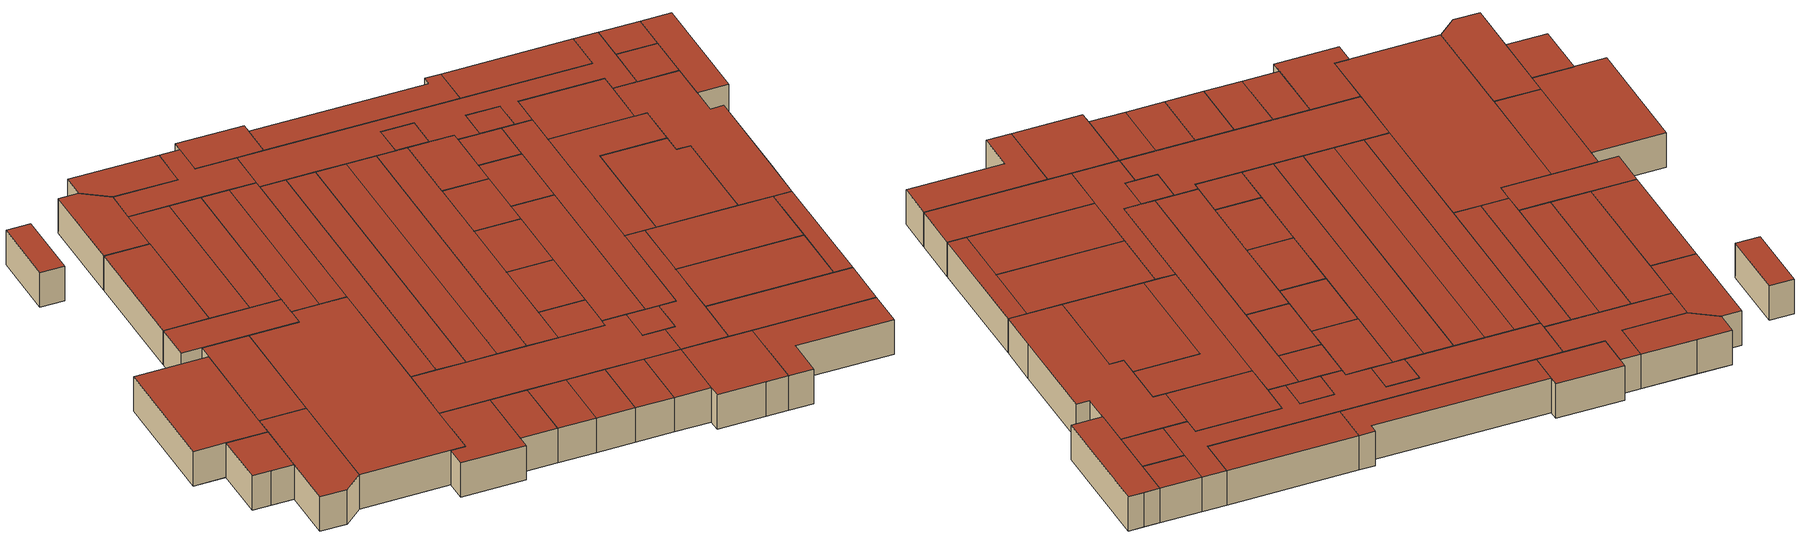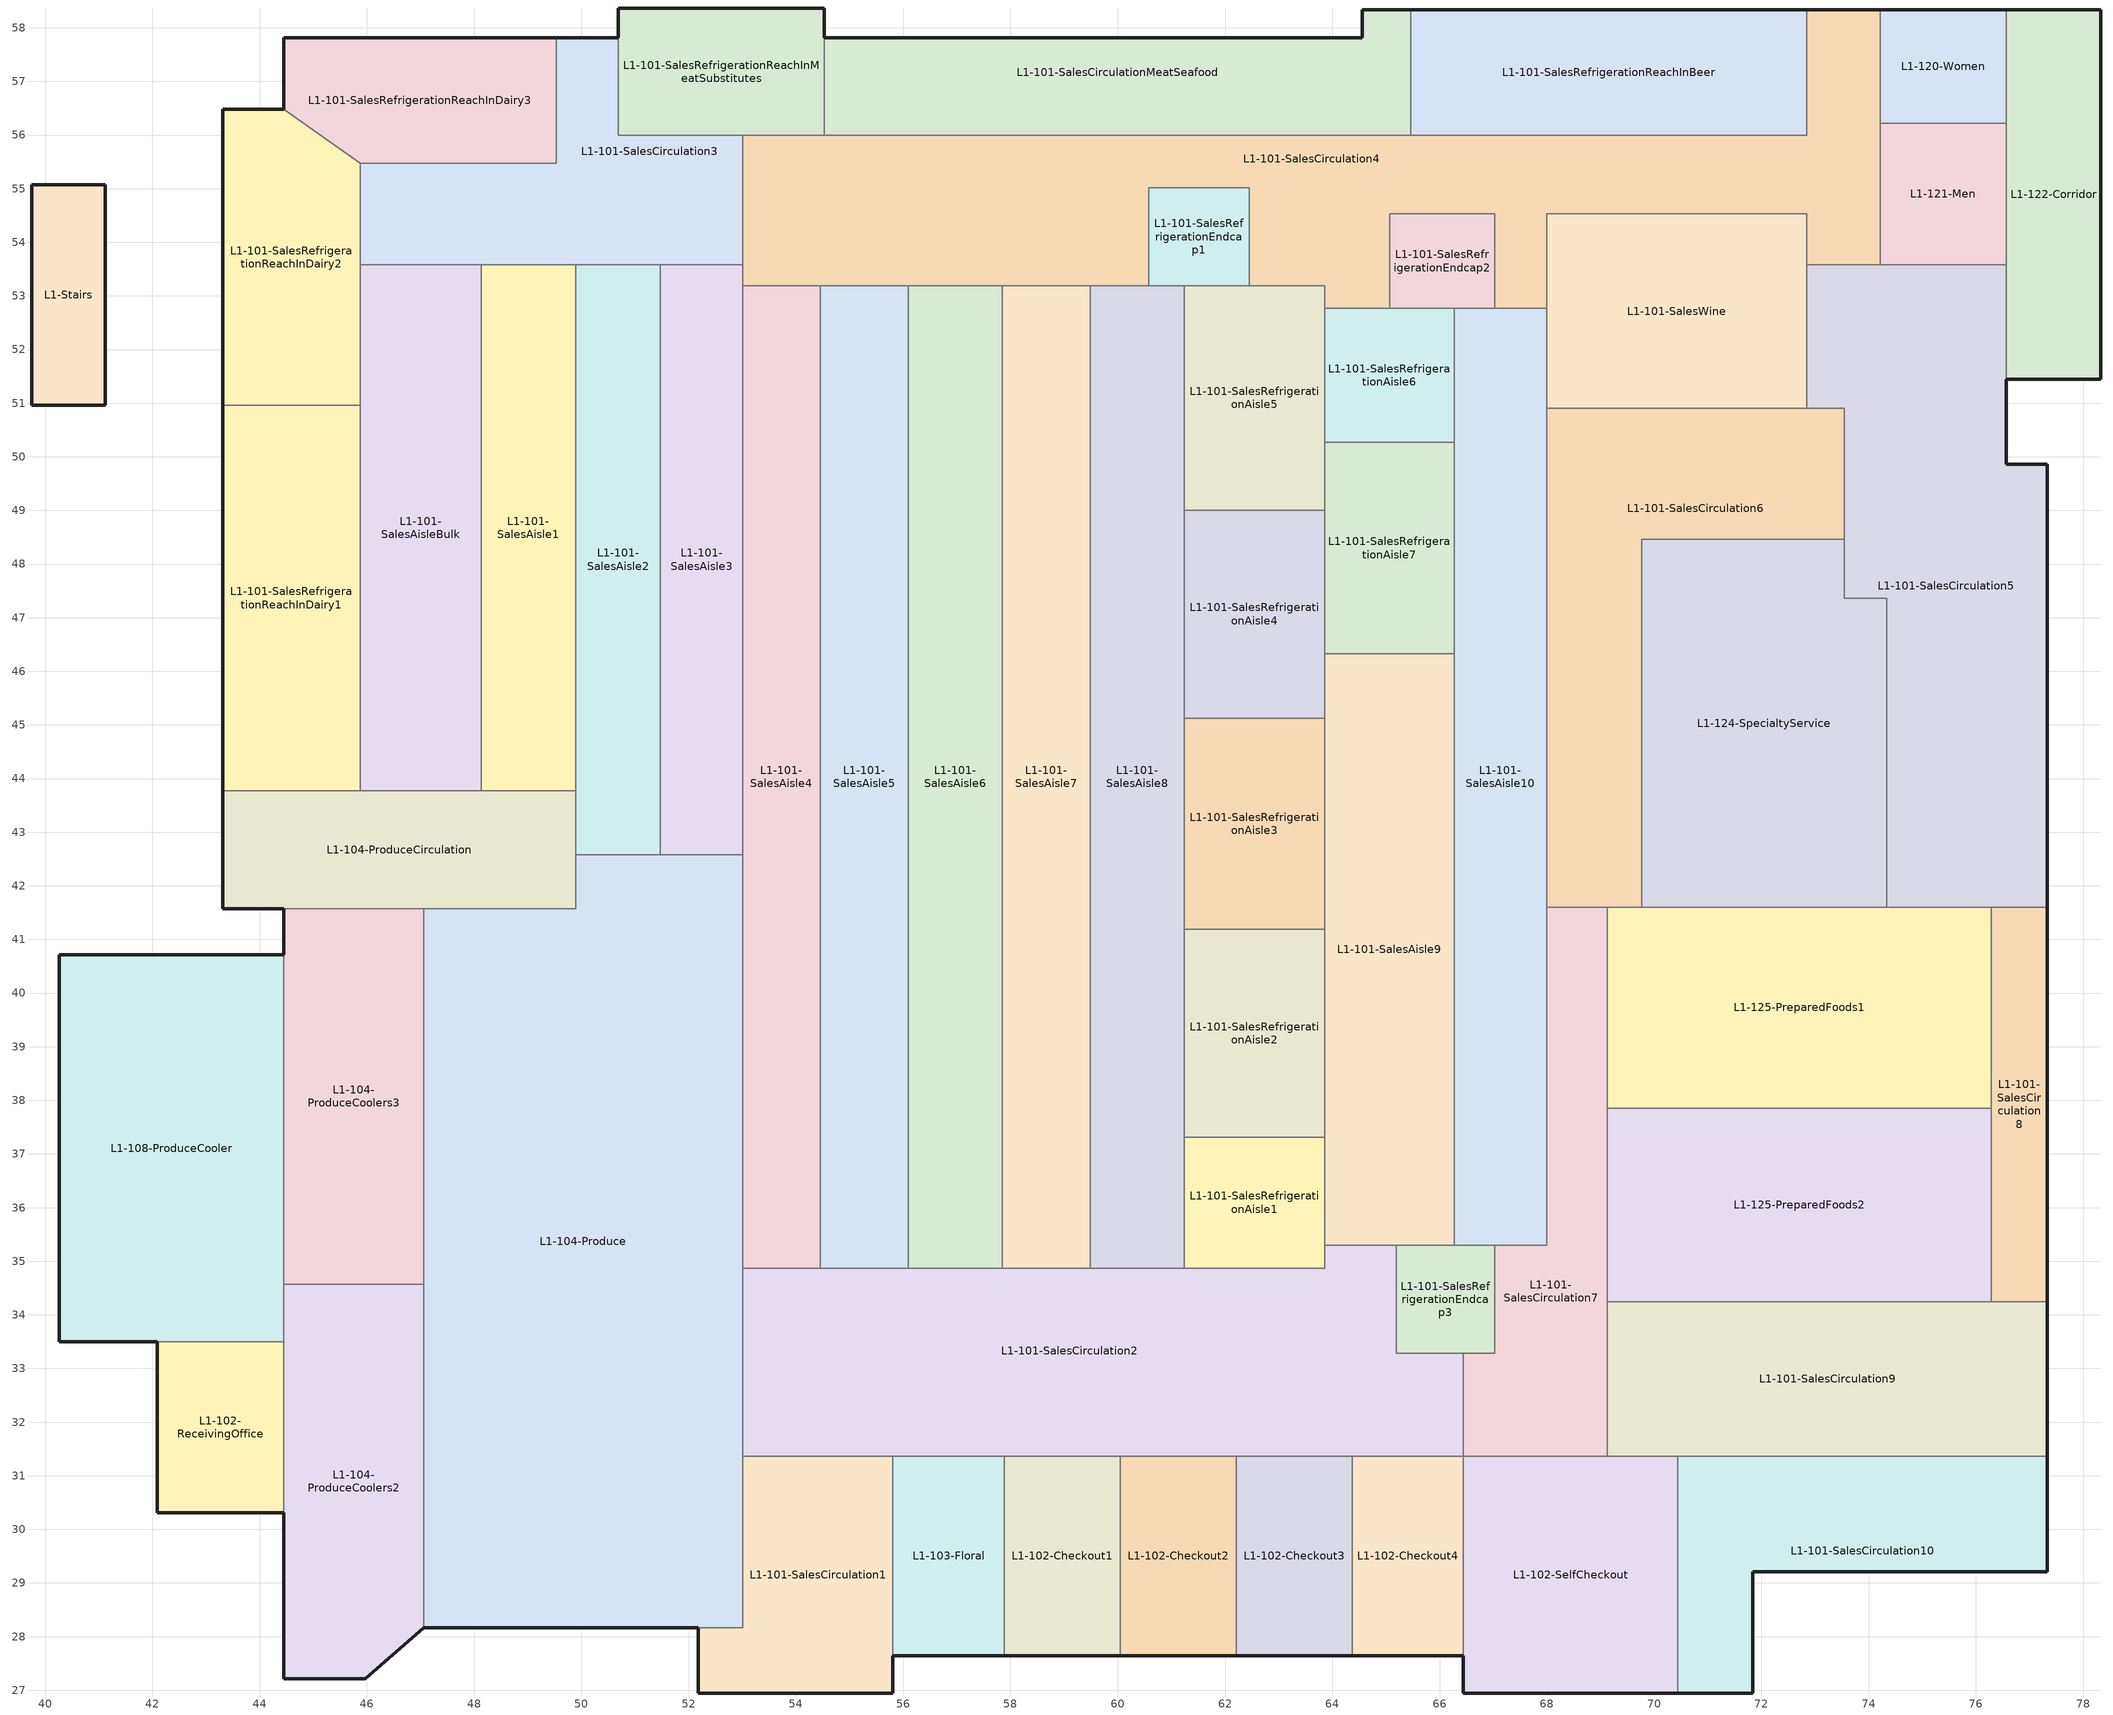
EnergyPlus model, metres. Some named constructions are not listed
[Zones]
L1-Stairs
 floor ground (Interior Floor): 39.75,50.96 39.75,55.08 41.12,55.08 41.12,50.96 z0
 wall outside (Exterior Wall): 41.12,55.08 39.75,55.08 39.75,50.96 41.12,50.96 41.12,55.08 z0:2.13
 roof outside (Exterior Roof): 39.75,50.96 41.12,50.96 41.12,55.08 39.75,55.08 z2.13
L1-122-Corridor
 floor ground (Interior Floor): 76.57,51.44 76.57,58.34 78.33,58.34 78.33,51.44 z0
 wall outside (Exterior Wall): 76.57,51.44 78.33,51.44 78.33,58.34 77.42,58.34 76.57,58.34 z0:2.13
 wall to L1-120-Women (Interior Wall): 76.57,58.34 76.57,56.22 z0:2.13
 wall to L1-121-Men (Interior Wall): 76.57,56.22 76.57,53.58 z0:2.13
 wall to L1-101-SalesCirculation5 (Interior Wall): 76.57,53.58 76.57,51.44 z0:2.13
 roof outside (Exterior Roof): 76.57,51.44 78.33,51.44 78.33,58.34 76.57,58.34 z2.13
L1-120-Women
 floor ground (Interior Floor): 74.22,56.22 74.22,58.34 76.57,58.34 76.57,56.22 z0
 wall outside (Exterior Wall): 76.57,58.34 74.22,58.34 z0:2.13
 wall to L1-101-SalesCirculation4 (Interior Wall): 74.22,58.34 74.22,56.22 z0:2.13
 wall to L1-121-Men (Interior Wall): 74.22,56.22 76.57,56.22 z0:2.13
 roof outside (Exterior Roof): 74.22,56.22 76.57,56.22 76.57,58.34 74.22,58.34 z2.13
L1-121-Men
 floor ground (Interior Floor): 74.22,53.58 74.22,56.22 76.57,56.22 76.57,53.58 z0
 wall to L1-101-SalesCirculation4 (Interior Wall): 74.22,56.22 74.22,53.58 z0:2.13
 wall to L1-101-SalesCirculation5 (Interior Wall): 74.22,53.58 76.57,53.58 z0:2.13
 roof outside (Exterior Roof): 74.22,53.58 76.57,53.58 76.57,56.22 74.22,56.22 z2.13
L1-104-ProduceCoolers2
 floor ground (Interior Floor): 44.44,27.22 44.44,34.57 47.06,34.57 47.06,28.16 45.97,27.22 z0
 wall outside (Exterior Wall): 44.44,30.31 44.44,27.22 45.97,27.22 47.06,28.16 z0:2.13
 wall to L1-108-ProduceCooler (Interior Wall): 44.44,34.57 44.44,33.5 z0:2.13
 wall to L1-102-ReceivingOffice (Interior Wall): 44.44,33.5 44.44,30.31 z0:2.13
 wall to L1-104-Produce (Interior Wall): 47.06,28.16 47.06,34.57 z0:2.13
 wall to L1-104-ProduceCoolers3 (Interior Wall): 47.06,34.57 44.44,34.57 z0:2.13
 roof outside (Exterior Roof): 44.44,27.22 45.97,27.22 47.06,28.16 47.06,34.57 44.44,34.57 z2.13
L1-101-SalesRefrigerationReachInDairy1
 floor ground (Interior Floor): 43.31,43.77 43.31,50.96 45.87,50.96 45.87,43.77 z0
 wall outside (Exterior Wall): 43.31,50.96 43.31,43.77 z0:2.13
 wall to L1-104-ProduceCirculation (Interior Wall): 43.31,43.77 45.87,43.77 z0:2.13
 wall to L1-101-SalesAisleBulk (Interior Wall): 45.87,43.77 45.87,50.96 z0:2.13
 wall to L1-101-SalesRefrigerationReachInDairy2 (Interior Wall): 45.87,50.96 43.31,50.96 z0:2.13
 roof outside (Exterior Roof): 43.31,43.77 45.87,43.77 45.87,50.96 43.31,50.96 z2.13
L1-101-SalesCirculation10
 floor ground (Interior Floor): 70.44,26.95 70.44,31.36 77.34,31.36 77.34,29.21 71.84,29.21 71.84,26.95 z0
 wall outside (Exterior Wall): 70.44,26.95 71.84,26.95 71.84,29.21 77.34,29.21 77.34,31.36 z0:2.13
 wall to L1-101-SalesCirculation9 (Interior Wall): 77.34,31.36 70.44,31.36 z0:2.13
 wall to L1-102-SelfCheckout (Interior Wall): 70.44,31.36 70.44,26.95 z0:2.13
 roof outside (Exterior Roof): 70.44,26.95 71.84,26.95 71.84,29.21 77.34,29.21 77.34,31.36 70.44,31.36 z2.13
L1-101-SalesCirculation9
 floor ground (Interior Floor): 69.13,31.36 69.13,34.25 77.34,34.25 77.34,31.36 z0
 wall outside (Exterior Wall): 77.34,31.36 77.34,34.25 z0:2.13
 wall to L1-101-SalesCirculation8 (Interior Wall): 77.34,34.25 76.29,34.25 z0:2.13
 wall to L1-125-PreparedFoods2 (Interior Wall): 76.29,34.25 69.13,34.25 z0:2.13
 wall to L1-101-SalesCirculation7 (Interior Wall): 69.13,34.25 69.13,31.36 z0:2.13
 wall to L1-102-SelfCheckout (Interior Wall): 69.13,31.36 70.44,31.36 z0:2.13
 roof outside (Exterior Roof): 69.13,31.36 77.34,31.36 77.34,34.25 69.13,34.25 z2.13
L1-101-SalesCirculation8
 floor ground (Interior Floor): 76.29,34.25 76.29,41.61 77.34,41.61 77.34,34.25 z0
 wall outside (Exterior Wall): 77.34,34.25 77.34,41.61 z0:2.13
 wall to L1-101-SalesCirculation5 (Interior Wall): 77.34,41.61 76.29,41.61 z0:2.13
 wall to L1-125-PreparedFoods1 (Interior Wall): 76.29,41.61 76.29,37.86 z0:2.13
 wall to L1-125-PreparedFoods2 (Interior Wall): 76.29,37.86 76.29,34.25 z0:2.13
 roof outside (Exterior Roof): 76.29,34.25 77.34,34.25 77.34,41.61 76.29,41.61 z2.13
L1-101-SalesCirculation5
 floor ground (Interior Floor): 73.55,47.37 73.55,50.9 72.85,50.9 72.85,53.58 76.57,53.58 76.57,49.87 77.34,49.87 77.34,41.61 74.34,41.61 74.34,47.37 z0
 wall outside (Exterior Wall): 77.34,41.61 77.34,44.08 77.34,49.87 76.57,49.87 76.57,51.44 z0:2.13
 wall to L1-101-SalesCirculation4 (Interior Wall): 74.22,53.58 72.85,53.58 z0:2.13
 wall to L1-101-SalesWine (Interior Wall): 72.85,53.58 72.85,50.9 z0:2.13
 wall to L1-101-SalesCirculation6 (Interior Wall): 72.85,50.9 73.55,50.9 73.55,48.46 z0:2.13
 wall to L1-124-SpecialtyService (Interior Wall): 73.55,48.46 73.55,47.37 74.34,47.37 74.34,42.37 74.34,41.61 z0:2.13
 wall to L1-125-PreparedFoods1 (Interior Wall): 74.34,41.61 76.29,41.61 z0:2.13
 roof outside (Exterior Roof): 74.34,41.61 77.34,41.61 77.34,49.87 76.57,49.87 76.57,53.58 72.85,53.58 72.85,50.9 73.55,50.9 73.55,47.37 74.34,47.37 z2.13
L1-101-SalesCirculation1
 floor ground (Interior Floor): 52.18,26.95 52.18,28.16 53,28.16 53,31.36 55.81,31.36 55.81,26.95 z0
 wall outside (Exterior Wall): 52.18,28.16 52.18,26.95 55.81,26.95 55.81,27.65 z0:2.13
 wall to L1-103-Floral (Interior Wall): 55.81,27.65 55.81,31.36 z0:2.13
 wall to L1-101-SalesCirculation2 (Interior Wall): 55.81,31.36 53,31.36 z0:2.13
 wall to L1-104-Produce (Interior Wall): 53,31.36 53,28.16 52.18,28.16 z0:2.13
 roof outside (Exterior Roof): 52.18,26.95 55.81,26.95 55.81,31.36 53,31.36 53,28.16 52.18,28.16 z2.13
L1-101-SalesCirculationMeatSeafood
 floor ground (Interior Floor): 54.53,55.99 54.53,57.81 64.56,57.81 64.56,58.34 65.46,58.34 65.46,55.99 z0
 wall outside (Exterior Wall): 65.46,58.34 64.56,58.34 64.56,57.81 54.53,57.81 z0:2.13
 wall to L1-101-SalesRefrigerationReachInBeer (Interior Wall): 65.46,55.99 65.46,58.34 z0:2.13
 wall to L1-101-SalesRefrigerationReachInMeatSubstitutes (Interior Wall): 54.53,57.81 54.53,55.99 z0:2.13
 wall to L1-101-SalesCirculation4 (Interior Wall): 54.53,55.99 65.46,55.99 z0:2.13
 roof outside (Exterior Roof): 54.53,55.99 65.46,55.99 65.46,58.34 64.56,58.34 64.56,57.81 54.53,57.81 z2.13
L1-101-SalesCirculation3
 floor ground (Interior Floor): 45.87,53.58 45.87,55.47 49.53,55.47 49.53,57.81 50.69,57.81 50.69,55.99 53,55.99 53,53.58 z0
 wall outside (Exterior Wall): 50.69,57.81 49.53,57.81 z0:2.13
 wall to L1-101-SalesAisle1 (Interior Wall): 48.13,53.58 49.9,53.58 z0:2.13
 wall to L1-101-SalesAisle2 (Interior Wall): 49.9,53.58 51.47,53.58 z0:2.13
 wall to L1-101-SalesAisle3 (Interior Wall): 51.47,53.58 53,53.58 z0:2.13
 wall to L1-101-SalesCirculation4 (Interior Wall): 53,53.58 53,55.99 z0:2.13
 wall to L1-101-SalesRefrigerationReachInMeatSubstitutes (Interior Wall): 53,55.99 50.69,55.99 50.69,57.81 z0:2.13
 wall to L1-101-SalesRefrigerationReachInDairy3 (Interior Wall): 49.53,57.81 49.53,55.47 45.87,55.47 z0:2.13
 wall to L1-101-SalesRefrigerationReachInDairy2 (Interior Wall): 45.87,55.47 45.87,53.58 z0:2.13
 wall to L1-101-SalesAisleBulk (Interior Wall): 45.87,53.58 48.13,53.58 z0:2.13
 roof outside (Exterior Roof): 45.87,53.58 53,53.58 53,55.99 50.69,55.99 50.69,57.81 49.53,57.81 49.53,55.47 45.87,55.47 z2.13
L1-101-SalesRefrigerationReachInDairy3
 floor ground (Interior Floor): 44.44,56.48 44.44,57.81 49.53,57.81 49.53,55.47 45.87,55.47 z0
 wall outside (Exterior Wall): 49.53,57.81 46.42,57.81 44.44,57.81 44.44,56.48 z0:2.13
 wall to L1-101-SalesRefrigerationReachInDairy2 (Interior Wall): 44.44,56.48 45.87,55.47 z0:2.13
 roof outside (Exterior Roof): 45.87,55.47 49.53,55.47 49.53,57.81 44.44,57.81 44.44,56.48 z2.13
L1-101-SalesAisleBulk
 floor ground (Interior Floor): 45.87,43.77 45.87,53.58 48.13,53.58 48.13,43.77 z0
 wall to L1-101-SalesRefrigerationReachInDairy2 (Interior Wall): 45.87,53.58 45.87,50.96 z0:2.13
 wall to L1-104-ProduceCirculation (Interior Wall): 45.87,43.77 48.13,43.77 z0:2.13
 wall to L1-101-SalesAisle1 (Interior Wall): 48.13,43.77 48.13,53.58 z0:2.13
 roof outside (Exterior Roof): 45.87,43.77 48.13,43.77 48.13,53.58 45.87,53.58 z2.13
L1-101-SalesRefrigerationReachInDairy2
 floor ground (Interior Floor): 43.31,50.96 43.31,56.48 44.44,56.48 45.87,55.47 45.87,50.96 z0
 wall outside (Exterior Wall): 44.44,56.48 43.31,56.48 43.31,50.96 z0:2.13
 roof outside (Exterior Roof): 43.31,50.96 45.87,50.96 45.87,55.47 44.44,56.48 43.31,56.48 z2.13
L1-101-SalesAisle2
 floor ground (Interior Floor): 49.9,42.58 49.9,53.58 51.47,53.58 51.47,42.58 z0
 wall to L1-101-SalesAisle1 (Interior Wall): 49.9,53.58 49.9,43.77 z0:2.13
 wall to L1-104-ProduceCirculation (Interior Wall): 49.9,43.77 49.9,42.58 z0:2.13
 wall to L1-104-Produce (Interior Wall): 49.9,42.58 51.47,42.58 z0:2.13
 wall to L1-101-SalesAisle3 (Interior Wall): 51.47,42.58 51.47,53.58 z0:2.13
 roof outside (Exterior Roof): 49.9,42.58 51.47,42.58 51.47,53.58 49.9,53.58 z2.13
L1-101-SalesRefrigerationAisle5
 floor ground (Interior Floor): 61.24,49 61.24,53.19 63.86,53.19 63.86,49 z0
 wall to L1-101-SalesRefrigerationEndcap1 (Interior Wall): 62.45,53.19 61.24,53.19 z0:2.13
 wall to L1-101-SalesAisle8 (Interior Wall): 61.24,53.19 61.24,49 z0:2.13
 wall to L1-101-SalesRefrigerationAisle4 (Interior Wall): 61.24,49 63.86,49 z0:2.13
 wall to L1-101-SalesRefrigerationAisle7 (Interior Wall): 63.86,49 63.86,50.27 z0:2.13
 wall to L1-101-SalesRefrigerationAisle6 (Interior Wall): 63.86,50.27 63.86,52.77 z0:2.13
 wall to L1-101-SalesCirculation4 (Interior Wall): 63.86,52.77 63.86,53.19 62.45,53.19 z0:2.13
 roof outside (Exterior Roof): 61.24,49 63.86,49 63.86,53.19 61.24,53.19 z2.13
L1-101-SalesCirculation4
 floor ground (Interior Floor): 53,53.19 53,55.99 72.85,55.99 72.85,58.34 74.22,58.34 74.22,53.58 72.85,53.58 72.85,54.53 68,54.53 68,52.77 67.03,52.77 67.03,54.53 65.07,54.53 65.07,52.77 63.86,52.77 63.86,53.19 62.45,53.19 62.45,55.02 60.58,55.02 60.58,53.19 z0
 wall outside (Exterior Wall): 74.22,58.34 72.85,58.34 z0:2.13
 wall to L1-101-SalesRefrigerationReachInMeatSubstitutes (Interior Wall): 54.53,55.99 53,55.99 z0:2.13
 wall to L1-101-SalesAisle3 (Interior Wall): 53,53.58 53,53.19 z0:2.13
 wall to L1-101-SalesAisle4 (Interior Wall): 53,53.19 54.45,53.19 z0:2.13
 wall to L1-101-SalesAisle5 (Interior Wall): 54.45,53.19 56.1,53.19 z0:2.13
 wall to L1-101-SalesAisle6 (Interior Wall): 56.1,53.19 57.84,53.19 z0:2.13
 wall to L1-101-SalesAisle7 (Interior Wall): 57.84,53.19 59.49,53.19 z0:2.13
 wall to L1-101-SalesAisle8 (Interior Wall): 59.49,53.19 60.58,53.19 z0:2.13
 wall to L1-101-SalesRefrigerationEndcap1 (Interior Wall): 60.58,53.19 60.58,55.02 62.45,55.02 62.45,53.19 z0:2.13
 wall to L1-101-SalesRefrigerationAisle6 (Interior Wall): 63.86,52.77 65.07,52.77 z0:2.13
 wall to L1-101-SalesRefrigerationEndcap2 (Interior Wall): 65.07,52.77 65.07,54.53 67.03,54.53 67.03,52.77 z0:2.13
 wall to L1-101-SalesAisle10 (Interior Wall): 67.03,52.77 68,52.77 z0:2.13
 wall to L1-101-SalesWine (Interior Wall): 68,52.77 68,54.53 72.85,54.53 72.85,53.58 z0:2.13
 wall to L1-101-SalesRefrigerationReachInBeer (Interior Wall): 72.85,58.34 72.85,55.99 65.46,55.99 z0:2.13
 roof outside (Exterior Roof): 53,53.19 60.58,53.19 60.58,55.02 62.45,55.02 62.45,53.19 63.86,53.19 63.86,52.77 65.07,52.77 65.07,54.53 67.03,54.53 67.03,52.77 68,52.77 68,54.53 72.85,54.53 72.85,53.58 74.22,53.58 74.22,58.34 72.85,58.34 72.85,55.99 53,55.99 z2.13
L1-101-SalesAisle8
 floor ground (Interior Floor): 59.49,34.87 59.49,53.19 61.24,53.19 61.24,34.87 z0
 wall to L1-101-SalesAisle7 (Interior Wall): 59.49,53.19 59.49,34.87 z0:2.13
 wall to L1-101-SalesCirculation2 (Interior Wall): 59.49,34.87 61.24,34.87 z0:2.13
 wall to L1-101-SalesRefrigerationAisle1 (Interior Wall): 61.24,34.87 61.24,37.32 z0:2.13
 wall to L1-101-SalesRefrigerationAisle2 (Interior Wall): 61.24,37.32 61.24,41.19 z0:2.13
 wall to L1-101-SalesRefrigerationAisle3 (Interior Wall): 61.24,41.19 61.24,45.13 z0:2.13
 wall to L1-101-SalesRefrigerationAisle4 (Interior Wall): 61.24,45.13 61.24,49 z0:2.13
 wall to L1-101-SalesRefrigerationEndcap1 (Interior Wall): 61.24,53.19 60.58,53.19 z0:2.13
 roof outside (Exterior Roof): 59.49,34.87 61.24,34.87 61.24,53.19 59.49,53.19 z2.13
L1-101-SalesAisle7
 floor ground (Interior Floor): 57.84,34.87 57.84,53.19 59.49,53.19 59.49,34.87 z0
 wall to L1-101-SalesAisle6 (Interior Wall): 57.84,53.19 57.84,34.87 z0:2.13
 wall to L1-101-SalesCirculation2 (Interior Wall): 57.84,34.87 59.49,34.87 z0:2.13
 roof outside (Exterior Roof): 57.84,34.87 59.49,34.87 59.49,53.19 57.84,53.19 z2.13
L1-101-SalesAisle6
 floor ground (Interior Floor): 56.1,34.87 56.1,53.19 57.84,53.19 57.84,34.87 z0
 wall to L1-101-SalesAisle5 (Interior Wall): 56.1,53.19 56.1,34.87 z0:2.13
 wall to L1-101-SalesCirculation2 (Interior Wall): 56.1,34.87 57.84,34.87 z0:2.13
 roof outside (Exterior Roof): 56.1,34.87 57.84,34.87 57.84,53.19 56.1,53.19 z2.13
L1-101-SalesAisle5
 floor ground (Interior Floor): 54.45,34.87 54.45,53.19 56.1,53.19 56.1,34.87 z0
 wall to L1-101-SalesAisle4 (Interior Wall): 54.45,53.19 54.45,34.87 z0:2.13
 wall to L1-101-SalesCirculation2 (Interior Wall): 54.45,34.87 56.1,34.87 z0:2.13
 roof outside (Exterior Roof): 54.45,34.87 56.1,34.87 56.1,53.19 54.45,53.19 z2.13
L1-101-SalesAisle4
 floor ground (Interior Floor): 53,34.87 53,53.19 54.45,53.19 54.45,34.87 z0
 wall to L1-101-SalesAisle3 (Interior Wall): 53,53.19 53,42.58 z0:2.13
 wall to L1-104-Produce (Interior Wall): 53,42.58 53,34.87 z0:2.13
 wall to L1-101-SalesCirculation2 (Interior Wall): 53,34.87 54.45,34.87 z0:2.13
 roof outside (Exterior Roof): 53,34.87 54.45,34.87 54.45,53.19 53,53.19 z2.13
L1-101-SalesCirculation2
 floor ground (Interior Floor): 53,31.36 53,34.87 63.86,34.87 63.86,35.3 65.2,35.3 65.2,33.28 66.45,33.28 66.45,31.36 z0
 wall to L1-104-Produce (Interior Wall): 53,34.87 53,31.36 z0:2.13
 wall to L1-103-Floral (Interior Wall): 55.81,31.36 57.88,31.36 z0:2.13
 wall to L1-102-Checkout1 (Interior Wall): 57.88,31.36 60.05,31.36 z0:2.13
 wall to L1-102-Checkout2 (Interior Wall): 60.05,31.36 62.21,31.36 z0:2.13
 wall to L1-102-Checkout3 (Interior Wall): 62.21,31.36 64.37,31.36 z0:2.13
 wall to L1-102-Checkout4 (Interior Wall): 64.37,31.36 66.45,31.36 z0:2.13
 wall to L1-101-SalesCirculation7 (Interior Wall): 66.45,31.36 66.45,33.28 z0:2.13
 wall to L1-101-SalesRefrigerationEndcap3 (Interior Wall): 66.45,33.28 65.2,33.28 65.2,35.3 z0:2.13
 wall to L1-101-SalesAisle9 (Interior Wall): 65.2,35.3 63.86,35.3 z0:2.13
 wall to L1-101-SalesRefrigerationAisle1 (Interior Wall): 63.86,35.3 63.86,34.87 61.24,34.87 z0:2.13
 roof outside (Exterior Roof): 53,31.36 66.45,31.36 66.45,33.28 65.2,33.28 65.2,35.3 63.86,35.3 63.86,34.87 53,34.87 z2.13
L1-101-SalesRefrigerationAisle1
 floor ground (Interior Floor): 61.24,34.87 61.24,37.32 63.86,37.32 63.86,34.87 z0
 wall to L1-101-SalesAisle9 (Interior Wall): 63.86,35.3 63.86,37.32 z0:2.13
 wall to L1-101-SalesRefrigerationAisle2 (Interior Wall): 63.86,37.32 61.24,37.32 z0:2.13
 roof outside (Exterior Roof): 61.24,34.87 63.86,34.87 63.86,37.32 61.24,37.32 z2.13
L1-101-SalesRefrigerationEndcap1
 floor ground (Interior Floor): 60.58,53.19 60.58,55.02 62.45,55.02 62.45,53.19 z0
 roof outside (Exterior Roof): 60.58,53.19 62.45,53.19 62.45,55.02 60.58,55.02 z2.13
L1-101-SalesRefrigerationAisle2
 floor ground (Interior Floor): 61.24,37.32 61.24,41.19 63.86,41.19 63.86,37.32 z0
 wall to L1-101-SalesRefrigerationAisle3 (Interior Wall): 63.86,41.19 61.24,41.19 z0:2.13
 wall to L1-101-SalesAisle9 (Interior Wall): 63.86,37.32 63.86,41.19 z0:2.13
 roof outside (Exterior Roof): 61.24,37.32 63.86,37.32 63.86,41.19 61.24,41.19 z2.13
L1-101-SalesRefrigerationAisle3
 floor ground (Interior Floor): 61.24,41.19 61.24,45.13 63.86,45.13 63.86,41.19 z0
 wall to L1-101-SalesRefrigerationAisle4 (Interior Wall): 63.86,45.13 61.24,45.13 z0:2.13
 wall to L1-101-SalesAisle9 (Interior Wall): 63.86,41.19 63.86,45.13 z0:2.13
 roof outside (Exterior Roof): 61.24,41.19 63.86,41.19 63.86,45.13 61.24,45.13 z2.13
L1-101-SalesRefrigerationAisle4
 floor ground (Interior Floor): 61.24,45.13 61.24,49 63.86,49 63.86,45.13 z0
 wall to L1-101-SalesRefrigerationAisle7 (Interior Wall): 63.86,46.33 63.86,49 z0:2.13
 wall to L1-101-SalesAisle9 (Interior Wall): 63.86,45.13 63.86,46.33 z0:2.13
 roof outside (Exterior Roof): 61.24,45.13 63.86,45.13 63.86,49 61.24,49 z2.13
L1-101-SalesAisle9
 floor ground (Interior Floor): 63.86,35.3 63.86,46.33 66.27,46.33 66.27,35.3 z0
 wall to L1-101-SalesRefrigerationEndcap3 (Interior Wall): 65.2,35.3 66.27,35.3 z0:2.13
 wall to L1-101-SalesAisle10 (Interior Wall): 66.27,35.3 66.27,46.33 z0:2.13
 wall to L1-101-SalesRefrigerationAisle7 (Interior Wall): 66.27,46.33 63.86,46.33 z0:2.13
 roof outside (Exterior Roof): 63.86,35.3 66.27,35.3 66.27,46.33 63.86,46.33 z2.13
L1-101-SalesRefrigerationAisle7
 floor ground (Interior Floor): 63.86,46.33 63.86,50.27 66.27,50.27 66.27,46.33 z0
 wall to L1-101-SalesAisle10 (Interior Wall): 66.27,46.33 66.27,50.27 z0:2.13
 wall to L1-101-SalesRefrigerationAisle6 (Interior Wall): 66.27,50.27 63.86,50.27 z0:2.13
 roof outside (Exterior Roof): 63.86,46.33 66.27,46.33 66.27,50.27 63.86,50.27 z2.13
L1-101-SalesAisle10
 floor ground (Interior Floor): 66.27,35.3 66.27,52.77 68,52.77 68,35.3 z0
 wall to L1-101-SalesRefrigerationEndcap3 (Interior Wall): 66.27,35.3 67.03,35.3 z0:2.13
 wall to L1-101-SalesCirculation7 (Interior Wall): 67.03,35.3 68,35.3 68,41.61 z0:2.13
 wall to L1-101-SalesCirculation6 (Interior Wall): 68,41.61 68,50.9 z0:2.13
 wall to L1-101-SalesWine (Interior Wall): 68,50.9 68,52.77 z0:2.13
 wall to L1-101-SalesRefrigerationEndcap2 (Interior Wall): 67.03,52.77 66.27,52.77 z0:2.13
 wall to L1-101-SalesRefrigerationAisle6 (Interior Wall): 66.27,52.77 66.27,50.27 z0:2.13
 roof outside (Exterior Roof): 66.27,35.3 68,35.3 68,52.77 66.27,52.77 z2.13
L1-101-SalesCirculation7
 floor ground (Interior Floor): 66.45,31.36 66.45,33.28 67.03,33.28 67.03,35.3 68,35.3 68,41.61 69.13,41.61 69.13,31.36 z0
 wall to L1-125-PreparedFoods1 (Interior Wall): 69.13,37.86 69.13,41.61 z0:2.13
 wall to L1-101-SalesCirculation6 (Interior Wall): 69.13,41.61 68,41.61 z0:2.13
 wall to L1-101-SalesRefrigerationEndcap3 (Interior Wall): 67.03,35.3 67.03,33.28 66.45,33.28 z0:2.13
 wall to L1-102-SelfCheckout (Interior Wall): 66.45,31.36 69.13,31.36 z0:2.13
 wall to L1-125-PreparedFoods2 (Interior Wall): 69.13,34.25 69.13,37.86 z0:2.13
 roof outside (Exterior Roof): 66.45,31.36 69.13,31.36 69.13,41.61 68,41.61 68,35.3 67.03,35.3 67.03,33.28 66.45,33.28 z2.13
L1-125-PreparedFoods2
 floor ground (Interior Floor): 69.13,34.25 69.13,37.86 76.29,37.86 76.29,34.25 z0
 wall to L1-125-PreparedFoods1 (Interior Wall): 76.29,37.86 69.13,37.86 z0:2.13
 roof outside (Exterior Roof): 69.13,34.25 76.29,34.25 76.29,37.86 69.13,37.86 z2.13
L1-125-PreparedFoods1
 floor ground (Interior Floor): 69.13,37.86 69.13,41.61 76.29,41.61 76.29,37.86 z0
 wall to L1-124-SpecialtyService (Interior Wall): 74.34,41.61 69.77,41.61 z0:2.13
 wall to L1-101-SalesCirculation6 (Interior Wall): 69.77,41.61 69.13,41.61 z0:2.13
 roof outside (Exterior Roof): 69.13,37.86 76.29,37.86 76.29,41.61 69.13,41.61 z2.13
L1-101-SalesRefrigerationAisle6
 floor ground (Interior Floor): 63.86,50.27 63.86,52.77 66.27,52.77 66.27,50.27 z0
 wall to L1-101-SalesRefrigerationEndcap2 (Interior Wall): 66.27,52.77 65.07,52.77 z0:2.13
 roof outside (Exterior Roof): 63.86,50.27 66.27,50.27 66.27,52.77 63.86,52.77 z2.13
L1-104-ProduceCirculation
 floor ground (Interior Floor): 43.31,41.57 43.31,43.77 49.9,43.77 49.9,41.57 z0
 wall outside (Exterior Wall): 43.31,43.77 43.31,41.57 44.44,41.57 z0:2.13
 wall to L1-104-ProduceCoolers3 (Interior Wall): 44.44,41.57 47.06,41.57 z0:2.13
 wall to L1-104-Produce (Interior Wall): 47.06,41.57 49.9,41.57 49.9,42.58 z0:2.13
 wall to L1-101-SalesAisle1 (Interior Wall): 49.9,43.77 48.13,43.77 z0:2.13
 roof outside (Exterior Roof): 43.31,41.57 49.9,41.57 49.9,43.77 43.31,43.77 z2.13
L1-101-SalesCirculation6
 floor ground (Interior Floor): 68,41.61 68,50.9 73.55,50.9 73.55,48.46 69.77,48.46 69.77,41.61 z0
 wall to L1-124-SpecialtyService (Interior Wall): 69.77,41.61 69.77,48.46 73.55,48.46 z0:2.13
 wall to L1-101-SalesWine (Interior Wall): 72.85,50.9 68,50.9 z0:2.13
 roof outside (Exterior Roof): 68,41.61 69.77,41.61 69.77,48.46 73.55,48.46 73.55,50.9 68,50.9 z2.13
L1-124-SpecialtyService
 floor ground (Interior Floor): 69.77,41.61 69.77,48.46 73.55,48.46 73.55,47.37 74.34,47.37 74.34,41.61 z0
 roof outside (Exterior Roof): 69.77,41.61 74.34,41.61 74.34,47.37 73.55,47.37 73.55,48.46 69.77,48.46 z2.13
L1-101-SalesWine
 floor ground (Interior Floor): 68,50.9 68,54.53 72.85,54.53 72.85,50.9 z0
 roof outside (Exterior Roof): 68,50.9 72.85,50.9 72.85,54.53 68,54.53 z2.13
L1-101-SalesRefrigerationEndcap3
 floor ground (Interior Floor): 65.2,33.28 65.2,35.3 67.03,35.3 67.03,33.28 z0
 roof outside (Exterior Roof): 65.2,33.28 67.03,33.28 67.03,35.3 65.2,35.3 z2.13
L1-104-Produce
 floor ground (Interior Floor): 47.06,28.16 47.06,41.57 49.9,41.57 49.9,42.58 53,42.58 53,28.16 z0
 wall outside (Exterior Wall): 47.06,28.16 52.18,28.16 z0:2.13
 wall to L1-104-ProduceCoolers3 (Interior Wall): 47.06,41.57 47.06,34.57 z0:2.13
 wall to L1-101-SalesAisle3 (Interior Wall): 53,42.58 51.47,42.58 z0:2.13
 roof outside (Exterior Roof): 47.06,28.16 53,28.16 53,42.58 49.9,42.58 49.9,41.57 47.06,41.57 z2.13
L1-101-SalesRefrigerationEndcap2
 floor ground (Interior Floor): 65.07,52.77 65.07,54.53 67.03,54.53 67.03,52.77 z0
 roof outside (Exterior Roof): 65.07,52.77 67.03,52.77 67.03,54.53 65.07,54.53 z2.13
L1-101-SalesAisle3
 floor ground (Interior Floor): 51.47,42.58 51.47,53.58 53,53.58 53,42.58 z0
 roof outside (Exterior Roof): 51.47,42.58 53,42.58 53,53.58 51.47,53.58 z2.13
L1-101-SalesAisle1
 floor ground (Interior Floor): 48.13,43.77 48.13,53.58 49.9,53.58 49.9,43.77 z0
 roof outside (Exterior Roof): 48.13,43.77 49.9,43.77 49.9,53.58 48.13,53.58 z2.13
L1-103-Floral
 floor ground (Interior Floor): 55.81,27.65 55.81,31.36 57.88,31.36 57.88,27.65 z0
 wall outside (Exterior Wall): 55.81,27.65 57.88,27.65 z0:2.13
 wall to L1-102-Checkout1 (Interior Wall): 57.88,27.65 57.88,31.36 z0:2.13
 roof outside (Exterior Roof): 55.81,27.65 57.88,27.65 57.88,31.36 55.81,31.36 z2.13
L1-102-Checkout1
 floor ground (Interior Floor): 57.88,27.65 57.88,31.36 60.05,31.36 60.05,27.65 z0
 wall outside (Exterior Wall): 57.88,27.65 60.05,27.65 z0:2.13
 wall to L1-102-Checkout2 (Interior Wall): 60.05,27.65 60.05,31.36 z0:2.13
 roof outside (Exterior Roof): 57.88,27.65 60.05,27.65 60.05,31.36 57.88,31.36 z2.13
L1-102-Checkout2
 floor ground (Interior Floor): 60.05,27.65 60.05,31.36 62.21,31.36 62.21,27.65 z0
 wall outside (Exterior Wall): 60.05,27.65 62.21,27.65 z0:2.13
 wall to L1-102-Checkout3 (Interior Wall): 62.21,27.65 62.21,31.36 z0:2.13
 roof outside (Exterior Roof): 60.05,27.65 62.21,27.65 62.21,31.36 60.05,31.36 z2.13
L1-102-Checkout3
 floor ground (Interior Floor): 62.21,27.65 62.21,31.36 64.37,31.36 64.37,27.65 z0
 wall outside (Exterior Wall): 62.21,27.65 64.37,27.65 z0:2.13
 wall to L1-102-Checkout4 (Interior Wall): 64.37,27.65 64.37,31.36 z0:2.13
 roof outside (Exterior Roof): 62.21,27.65 64.37,27.65 64.37,31.36 62.21,31.36 z2.13
L1-102-Checkout4
 floor ground (Interior Floor): 64.37,27.65 64.37,31.36 66.45,31.36 66.45,27.65 z0
 wall outside (Exterior Wall): 64.37,27.65 66.45,27.65 z0:2.13
 wall to L1-102-SelfCheckout (Interior Wall): 66.45,27.65 66.45,31.36 z0:2.13
 roof outside (Exterior Roof): 64.37,27.65 66.45,27.65 66.45,31.36 64.37,31.36 z2.13
L1-101-SalesRefrigerationReachInMeatSubstitutes
 floor ground (Interior Floor): 50.69,55.99 50.69,58.37 54.53,58.37 54.53,55.99 z0
 wall outside (Exterior Wall): 54.53,57.81 54.53,58.37 50.69,58.37 50.69,57.81 z0:2.13
 roof outside (Exterior Roof): 50.69,55.99 54.53,55.99 54.53,58.37 50.69,58.37 z2.13
L1-101-SalesRefrigerationReachInBeer
 floor ground (Interior Floor): 65.46,55.99 65.46,58.34 72.85,58.34 72.85,55.99 z0
 wall outside (Exterior Wall): 72.85,58.34 65.46,58.34 z0:2.13
 roof outside (Exterior Roof): 65.46,55.99 72.85,55.99 72.85,58.34 65.46,58.34 z2.13
L1-104-ProduceCoolers3
 floor ground (Interior Floor): 44.44,34.57 44.44,41.57 47.06,41.57 47.06,34.57 z0
 wall outside (Exterior Wall): 44.44,41.57 44.44,40.72 z0:2.13
 wall to L1-108-ProduceCooler (Interior Wall): 44.44,40.72 44.44,34.57 z0:2.13
 roof outside (Exterior Roof): 44.44,34.57 47.06,34.57 47.06,41.57 44.44,41.57 z2.13
L1-102-SelfCheckout
 floor ground (Interior Floor): 66.45,26.95 66.45,31.36 70.44,31.36 70.44,26.95 z0
 wall outside (Exterior Wall): 66.45,27.65 66.45,26.95 69.19,26.95 70.44,26.95 z0:2.13
 roof outside (Exterior Roof): 66.45,26.95 70.44,26.95 70.44,31.36 66.45,31.36 z2.13
L1-102-ReceivingOffice
 floor ground (Interior Floor): 42.09,30.31 42.09,33.5 44.44,33.5 44.44,30.31 z0
 wall outside (Exterior Wall): 42.09,33.5 42.09,30.31 43.15,30.31 44.44,30.31 z0:2.13
 wall to L1-108-ProduceCooler (Interior Wall): 44.44,33.5 42.09,33.5 z0:2.13
 roof outside (Exterior Roof): 42.09,30.31 44.44,30.31 44.44,33.5 42.09,33.5 z2.13
L1-108-ProduceCooler
 floor ground (Interior Floor): 40.26,33.5 40.26,40.72 44.44,40.72 44.44,33.5 z0
 wall outside (Exterior Wall): 44.44,40.72 40.26,40.72 40.26,33.5 42.09,33.5 z0:2.13
 roof outside (Exterior Roof): 40.26,33.5 44.44,33.5 44.44,40.72 40.26,40.72 z2.13
[Zone] Type=1
L1-Stairs; L1-122-Corridor; L1-120-Women; L1-121-Men; L1-104-ProduceCoolers2; L1-101-SalesRefrigerationReachInDairy1; L1-101-SalesCirculation10; L1-101-SalesCirculation9; L1-101-SalesCirculation8; L1-101-SalesCirculation5; L1-101-SalesCirculation1; L1-101-SalesCirculationMeatSeafood; L1-101-SalesCirculation3; L1-101-SalesRefrigerationReachInDairy3; L1-101-SalesAisleBulk; L1-101-SalesRefrigerationReachInDairy2; L1-101-SalesAisle2; L1-101-SalesRefrigerationAisle5; L1-101-SalesCirculation4; L1-101-SalesAisle8; L1-101-SalesAisle7; L1-101-SalesAisle6; L1-101-SalesAisle5; L1-101-SalesAisle4; L1-101-SalesCirculation2; L1-101-SalesRefrigerationAisle1; L1-101-SalesRefrigerationEndcap1; L1-101-SalesRefrigerationAisle2; L1-101-SalesRefrigerationAisle3; L1-101-SalesRefrigerationAisle4; L1-101-SalesAisle9; L1-101-SalesRefrigerationAisle7; L1-101-SalesAisle10; L1-101-SalesCirculation7; L1-125-PreparedFoods2; L1-125-PreparedFoods1; L1-101-SalesRefrigerationAisle6; L1-104-ProduceCirculation; L1-101-SalesCirculation6; L1-124-SpecialtyService; L1-101-SalesWine; L1-101-SalesRefrigerationEndcap3; L1-104-Produce; L1-101-SalesRefrigerationEndcap2; L1-101-SalesAisle3; L1-101-SalesAisle1; L1-103-Floral; L1-102-Checkout1; L1-102-Checkout2; L1-102-Checkout3; L1-102-Checkout4; L1-101-SalesRefrigerationReachInMeatSubstitutes; L1-101-SalesRefrigerationReachInBeer; L1-104-ProduceCoolers3; L1-102-SelfCheckout; L1-102-ReceivingOffice; L1-108-ProduceCooler
